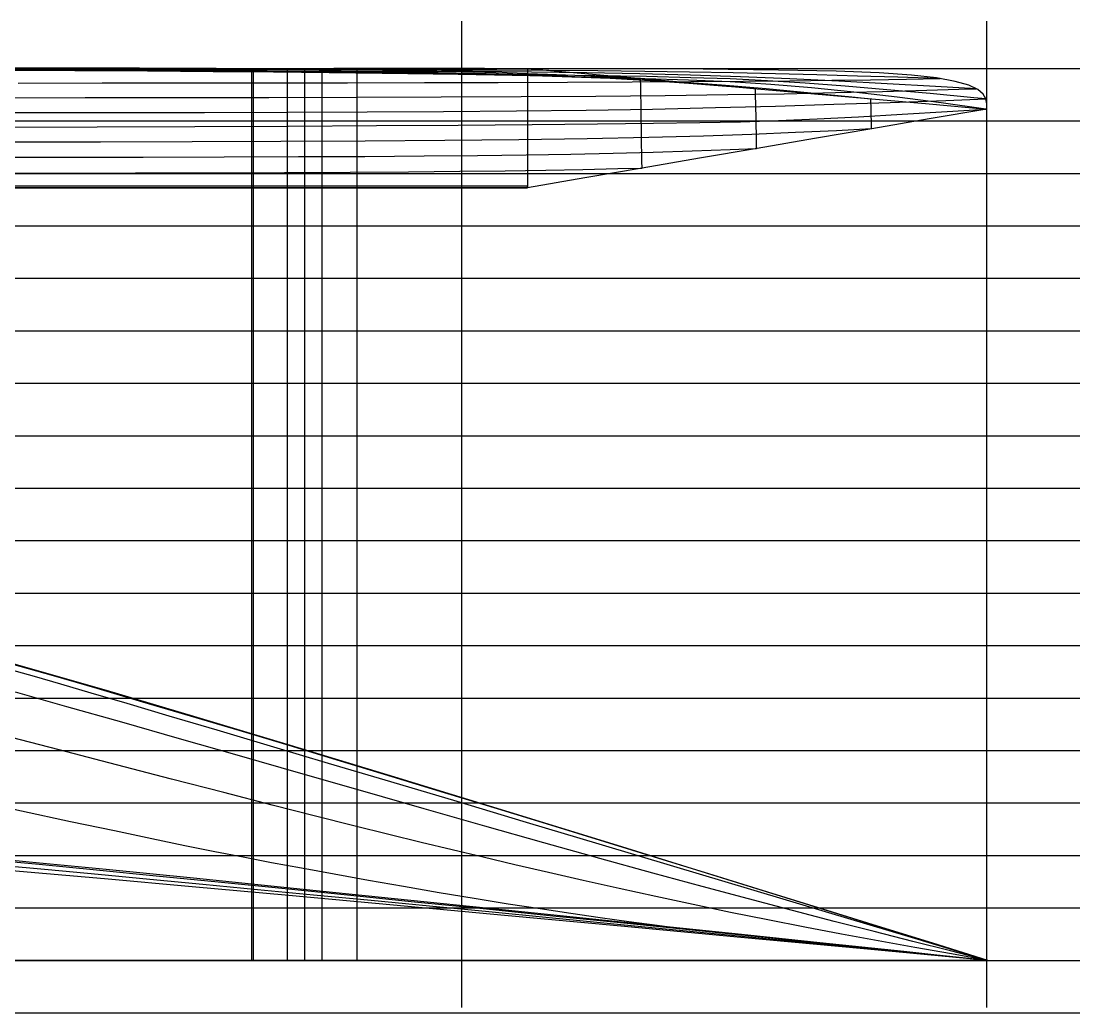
# Model space of a CAD drawing. Header units: metres. Extents: x -1.1 to 8.3, y -7.6 to 4.4.
# Drawn here: x 5.16 to 7.177, y -7.61 to -5.72 of the extents above; entities that cross this region are included whole.
import ezdxf

# ---------------------------------------------------------------- set-up
doc = ezdxf.new("R2010")
doc.units = ezdxf.units.M

msp = doc.modelspace()

# ---------------------------------------------------------------- linework, layer by layer
at = {"layer": 'buttockgrid', "color": 9}
for p, q in [((-0.175059, -5.81), (7.177433, -5.81)), ((-0.175059, -5.91), (7.177433, -5.91)), ((-0.175059, -6.01), (7.177433, -6.01)), ((-0.175059, -6.11), (7.177433, -6.11)), ((-0.175059, -6.21), (7.177433, -6.21)), ((-0.175059, -6.31), (7.177433, -6.31)), ((-0.175059, -6.41), (7.177433, -6.41)), ((-0.175059, -6.51), (7.177433, -6.51)), ((-0.175059, -6.61), (7.177433, -6.61)), ((-0.175059, -6.71), (7.177433, -6.71)), ((-0.175059, -6.81), (7.177433, -6.81)), ((-0.175059, -6.91), (7.177433, -6.91)), ((-0.175059, -7.01), (7.177433, -7.01)), ((-0.175059, -7.11), (7.177433, -7.11)), ((-0.175059, -7.21), (7.177433, -7.21)), ((-0.175059, -7.31), (7.177433, -7.31)), ((-0.175059, -7.41), (7.177433, -7.41)), ((-0.175059, -7.51), (7.177433, -7.51)), ((-0.175059, -7.61), (7.177433, -7.61))]:
    msp.add_line(p, q, dxfattribs=at)
at = {"layer": 'Center', "color": 1}
msp.add_line((-0.175059, -7.51), (7.177433, -7.51), dxfattribs=at)
at = {"layer": 'Knuckle_lines', "color": 7}
for points in [[(0.1436, -5.8228), (0.2051, -5.8185), (0.2871, -5.8153), (0.3965, -5.8131), (0.54, -5.8116), (0.7246, -5.8106), (0.957, -5.8102), (1.2441, -5.81), (1.5928, -5.81), (2.0098, -5.81), (2.478, -5.81), (2.9805, -5.81), (3.5, -5.81), (4.0195, -5.81), (4.522, -5.81), (4.9902, -5.81), (5.4072, -5.81), (5.7559, -5.81)], [(0.875, -5.81), (1.5313, -5.81), (2.1875, -5.81), (2.8438, -5.81), (3.5, -5.81), (4.1563, -5.81), (4.8125, -5.81), (5.4688, -5.81), (6.125, -5.81)], [(5.6, -5.81), (5.625, -5.81), (5.65, -5.81), (5.675, -5.81), (5.7, -5.81), (5.725, -5.81), (5.75, -5.81), (5.775, -5.81), (5.8, -5.81)], [(5.6, -7.51), (5.6, -7.2975), (5.6, -7.085), (5.6, -6.8725), (5.6, -6.66), (5.6, -6.4475), (5.6, -6.235), (5.6, -6.0225), (5.6, -5.81)], [(5.6, -5.81), (5.6125, -5.81), (5.625, -5.81), (5.6375, -5.81), (5.65, -5.81), (5.6625, -5.81), (5.675, -5.81), (5.6875, -5.81), (5.7, -5.81)], [(5.7, -5.81), (5.7, -6.0225), (5.7, -6.235), (5.7, -6.4475), (5.7, -6.66), (5.7, -6.8725), (5.7, -7.085), (5.7, -7.2975), (5.7, -7.51)], [(5.7, -5.81), (5.7125, -5.81), (5.725, -5.81), (5.7375, -5.81), (5.75, -5.81), (5.7625, -5.81), (5.775, -5.81), (5.7875, -5.81), (5.8, -5.81)], [(6.8564, -5.8228), (6.7949, -5.8185), (6.7129, -5.8153), (6.6035, -5.8131), (6.46, -5.8116), (6.2754, -5.8106), (6.043, -5.8102), (5.7559, -5.81)], [(5.8, -5.81), (5.8, -6.0225), (5.8, -6.235), (5.8, -6.4475), (5.8, -6.66), (5.8, -6.8725), (5.8, -7.085), (5.8, -7.2975), (5.8, -7.51)], [(6.125, -5.81), (6.125, -5.8385), (6.125, -5.8669), (6.125, -5.8953), (6.125, -5.9238), (6.125, -5.9522), (6.125, -5.9806), (6.125, -6.0091), (6.125, -6.0375)], [(6.125, -5.81), (6.2344, -5.8197), (6.3438, -5.8294), (6.4531, -5.8391), (6.5625, -5.8488), (6.6719, -5.8585), (6.7813, -5.8682), (6.8906, -5.8778), (7, -5.8875)], [(7, -5.8875), (7, -5.8778), (6.9983, -5.8683), (6.9932, -5.8591), (6.9829, -5.8503), (6.9658, -5.8421), (6.9402, -5.8347), (6.9043, -5.8282), (6.8564, -5.8228)], [(7, -5.8875), (6.8906, -5.9063), (6.7813, -5.925), (6.6719, -5.9438), (6.5625, -5.9625), (6.4531, -5.9813), (6.3438, -6), (6.2344, -6.0187), (6.125, -6.0375)], [(6.125, -6.0375), (5.4688, -6.0375), (4.8125, -6.0375), (4.1563, -6.0375), (3.5, -6.0375), (2.8438, -6.0375), (2.1875, -6.0375), (1.5313, -6.0375), (0.875, -6.0375)], [(5.0459, -6.9165), (5.1754, -6.9528), (5.3222, -6.9951), (5.4889, -7.0444), (5.6729, -7.0996), (5.8717, -7.1601), (6.083, -7.2249), (6.3041, -7.2932), (6.5327, -7.364), (6.7662, -7.4366), (7.0022, -7.51)], [(7.0022, -7.51), (6.7662, -7.4854), (6.5327, -7.461), (6.3041, -7.4373), (6.083, -7.4143), (5.8717, -7.3926), (5.6729, -7.3722), (5.4889, -7.3536), (5.3222, -7.3369), (5.1754, -7.3226), (5.0459, -7.3102), (4.9312, -7.2995), (4.829, -7.2903), (4.7366, -7.2822), (4.6517, -7.275), (4.5717, -7.2683), (4.4942, -7.2619), (4.4168, -7.2555), (4.338, -7.2492), (4.2567, -7.243), (4.1716, -7.2369), (4.0814, -7.231), (3.9849, -7.2254), (3.8808, -7.2201)], [(7.0024, -7.51), (6.7659, -7.488), (6.5318, -7.4662), (6.3028, -7.4449), (6.0812, -7.4244), (5.8695, -7.4048), (5.6702, -7.3865), (5.4859, -7.3697), (5.3189, -7.3546), (5.1718, -7.3416), (5.042, -7.3302)], [(7.0024, -7.51), (6.7659, -7.51), (6.5318, -7.51), (6.3028, -7.51), (6.0812, -7.51), (5.8695, -7.51), (5.6702, -7.51), (5.4859, -7.51), (5.3189, -7.51), (5.1718, -7.51), (5.042, -7.51)], [(5.1142, -7.51), (5.3502, -7.51), (5.5862, -7.51), (5.8222, -7.51), (6.0582, -7.51), (6.2942, -7.51), (6.5302, -7.51), (6.7662, -7.51), (7.0022, -7.51)], [(5.6, -7.51), (5.625, -7.51), (5.65, -7.51), (5.675, -7.51), (5.7, -7.51), (5.725, -7.51), (5.75, -7.51), (5.775, -7.51), (5.8, -7.51)], [(5.7, -7.51), (5.6875, -7.51), (5.675, -7.51), (5.6625, -7.51), (5.65, -7.51), (5.6375, -7.51), (5.625, -7.51), (5.6125, -7.51), (5.6, -7.51)], [(5.8, -7.51), (5.7875, -7.51), (5.775, -7.51), (5.7625, -7.51), (5.75, -7.51), (5.7375, -7.51), (5.725, -7.51), (5.7125, -7.51), (5.7, -7.51)], [(7.0022, -7.51), (7.0022, -7.51), (7.0022, -7.51), (7.0022, -7.51), (7.0022, -7.51), (7.0022, -7.51), (7.0022, -7.51), (7.0022, -7.51), (7.0022, -7.51)], [(7.0022, -7.51), (7.0022, -7.51), (7.0022, -7.51), (7.0022, -7.51), (7.0022, -7.51), (7.0022, -7.51), (7.0022, -7.51), (7.0022, -7.51), (7.0022, -7.51), (7.0022, -7.51), (7.0022, -7.51), (7.0022, -7.51), (7.0022, -7.51), (7.0022, -7.51), (7.0022, -7.51), (7.0022, -7.51), (7.0022, -7.51)], [(7.0022, -7.51), (7.0023, -7.51), (7.0023, -7.51), (7.0023, -7.51), (7.0023, -7.51), (7.0023, -7.51), (7.0023, -7.51), (7.0024, -7.51), (7.0024, -7.51)], [(7.0024, -7.51), (7.0024, -7.51), (7.0024, -7.51), (7.0024, -7.51), (7.0024, -7.51), (7.0024, -7.51), (7.0024, -7.51), (7.0024, -7.51), (7.0024, -7.51)]]:
    msp.add_lwpolyline(points, dxfattribs=at)
at = {"layer": 'stationgrid', "color": 9}
for p, q in [((6, -7.600016), (6, -5.719984)), ((7, -7.600016), (7, -5.719984))]:
    msp.add_line(p, q, dxfattribs=at)
at = {"layer": 'waterlines', "color": 135}
for points in [[(5.0656, -6.0095), (5.2247, -6.0094), (5.3785, -6.0092), (5.5249, -6.0089), (5.6618, -6.0085), (5.787, -6.0078), (5.8985, -6.007), (5.9963, -6.0061), (6.0826, -6.005), (6.1598, -6.0037), (6.2305, -6.0024), (6.2969, -6.0011), (6.3433, -6.0001), (6.3431, -5.9867), (6.3423, -5.9396), (6.3415, -5.8924), (6.3407, -5.8453), (6.3404, -5.8291), (6.2983, -5.8271), (6.2327, -5.8242), (6.1629, -5.8214), (6.0866, -5.8188), (6.0012, -5.8164), (5.9042, -5.8143), (5.7933, -5.8126), (5.6686, -5.8113), (5.532, -5.8103), (5.3857, -5.8097), (5.2319, -5.8093), (5.0726, -5.8091)], [(5.0032, -5.894), (5.1775, -5.894), (5.3465, -5.894), (5.5099, -5.8939), (5.6676, -5.8936), (5.8193, -5.8931), (5.965, -5.8923), (6.1043, -5.8911), (6.2371, -5.8895), (6.3632, -5.8874), (6.4831, -5.8848), (6.5979, -5.8817), (6.7085, -5.8784), (6.8162, -5.8748), (6.922, -5.871), (6.9983, -5.8683), (6.9754, -5.8661), (6.892, -5.8581), (6.81, -5.8506), (6.7305, -5.8437), (6.6544, -5.8379), (6.5825, -5.8335), (6.5113, -5.8302), (6.436, -5.8277), (6.3517, -5.8257), (6.2536, -5.824), (6.14, -5.8222), (6.0118, -5.8206), (5.8703, -5.819), (5.7169, -5.8175), (5.5527, -5.8161), (5.3789, -5.8149), (5.197, -5.8138), (5.008, -5.8129)], [(5.1549, -5.8379), (5.3147, -5.8378), (5.4734, -5.8377), (5.6296, -5.8376), (5.7819, -5.8374), (5.9289, -5.8371), (6.0692, -5.8368), (6.2015, -5.8364), (6.3243, -5.8358), (6.4362, -5.8352), (6.5361, -5.8344), (6.625, -5.8336), (6.705, -5.8326), (6.7784, -5.8316), (6.8475, -5.8305), (6.9112, -5.8294), (6.9074, -5.8293), (6.8309, -5.8269), (6.7541, -5.8246), (6.6763, -5.8224), (6.5973, -5.8203), (6.5167, -5.8185), (6.4339, -5.817), (6.3485, -5.8158), (6.2594, -5.8148), (6.1658, -5.8141), (6.0668, -5.8135), (5.9615, -5.8131), (5.8488, -5.8128), (5.728, -5.8125), (5.5986, -5.8123), (5.4613, -5.812), (5.317, -5.8118), (5.1666, -5.8115), (5.0109, -5.8113)], [(5.0544, -5.9795), (5.2273, -5.9793), (5.3925, -5.9789), (5.5472, -5.9786), (5.6887, -5.9781), (5.8152, -5.9776), (5.9283, -5.9769), (6.0301, -5.976), (6.1226, -5.9748), (6.2079, -5.9734), (6.2881, -5.9716), (6.3646, -5.9695), (6.4386, -5.9671), (6.511, -5.9645), (6.5616, -5.9627), (6.5613, -5.9493), (6.5606, -5.904), (6.5598, -5.8588), (6.5596, -5.8485), (6.5045, -5.8442), (6.4325, -5.8387), (6.3588, -5.8336), (6.2823, -5.8291), (6.2021, -5.8253), (6.1164, -5.8222), (6.0233, -5.8198), (5.9207, -5.818), (5.8065, -5.8165), (5.6787, -5.8153), (5.5359, -5.8144), (5.3801, -5.8135), (5.2141, -5.8128), (5.0406, -5.8123)], [(5.102, -5.8659), (5.2821, -5.8657), (5.4593, -5.8655), (5.6323, -5.8653), (5.7998, -5.8649), (5.9603, -5.8644), (6.1127, -5.8636), (6.2554, -5.8627), (6.3873, -5.8615), (6.5069, -5.86), (6.6143, -5.8582), (6.7116, -5.8562), (6.8013, -5.854), (6.8857, -5.8516), (6.9673, -5.8492), (6.9799, -5.8489), (6.9024, -5.8444), (6.8104, -5.8392), (6.718, -5.8343), (6.6249, -5.8298), (6.531, -5.8259), (6.4359, -5.8227), (6.3388, -5.8203), (6.2383, -5.8185), (6.1327, -5.8172), (6.0206, -5.8162), (5.9002, -5.8156), (5.7702, -5.815), (5.6292, -5.8145), (5.4781, -5.814), (5.3179, -5.8135), (5.15, -5.813)], [(5.1083, -5.8133), (5.2625, -5.814), (5.4011, -5.8149), (5.5264, -5.8158), (5.6409, -5.8168), (5.7473, -5.8179), (5.8481, -5.8191), (5.9456, -5.8204), (6.0414, -5.8219), (6.1355, -5.8238), (6.2279, -5.8264), (6.3185, -5.8301), (6.4073, -5.835), (6.4944, -5.8412), (6.5801, -5.8485), (6.665, -5.8565), (6.7492, -5.8649), (6.7789, -5.8679), (6.7792, -5.889), (6.7798, -5.9214), (6.7798, -5.9253), (6.7136, -5.9287), (6.6358, -5.9324), (6.5523, -5.936), (6.4601, -5.9392), (6.3562, -5.9419), (6.2388, -5.9442), (6.1088, -5.946), (5.9673, -5.9474), (5.8156, -5.9485), (5.6549, -5.9493), (5.4864, -5.9499), (5.3113, -5.9503), (5.1309, -5.9506)], [(6.9981, -5.8874), (6.9135, -5.8759), (6.8296, -5.865), (6.747, -5.8551), (6.6665, -5.8468), (6.5885, -5.8404), (6.5112, -5.8357), (6.4321, -5.8323), (6.3488, -5.8296), (6.2591, -5.8271), (6.1632, -5.8248), (6.0625, -5.8226), (5.9582, -5.8207), (5.8516, -5.819), (5.7435, -5.8176), (5.6327, -5.8165), (5.5169, -5.8155), (5.3938, -5.8147), (5.2612, -5.8141), (5.1168, -5.8135)], [(5.6031, -7.51), (5.6031, -7.4932), (5.6031, -7.4762), (5.6031, -7.4588), (5.6031, -7.4406), (5.6031, -7.4215), (5.6031, -7.4012), (5.6031, -7.3795), (5.6031, -7.3561), (5.6031, -7.3309), (5.6031, -7.3036), (5.6031, -7.2739), (5.6031, -7.242), (5.6031, -7.208), (5.6031, -7.1721), (5.6031, -7.1344), (5.6031, -7.0952), (5.6031, -7.0545), (5.6031, -7.0126), (5.6031, -6.9696), (5.6031, -6.9257), (5.6031, -6.8811), (5.6031, -6.8359), (5.6031, -6.7903), (5.6031, -6.7445), (5.6031, -6.6987), (5.6031, -6.653), (5.6031, -6.6075), (5.6031, -6.5626), (5.6031, -6.5183), (5.6031, -6.4747), (5.6031, -6.4322), (5.6031, -6.3907), (5.6031, -6.3501), (5.6031, -6.3106), (5.6031, -6.2719), (5.6031, -6.234), (5.6031, -6.1969), (5.6031, -6.1604), (5.6031, -6.1246), (5.6031, -6.0894), (5.6031, -6.0547), (5.6031, -6.0204), (5.6031, -5.9865), (5.6031, -5.9529), (5.6031, -5.9196), (5.6031, -5.8865), (5.6031, -5.8536), (5.6031, -5.8207), (5.6031, -5.81), (5.6166, -5.81), (5.6366, -5.81), (5.6567, -5.81), (5.6767, -5.81), (5.6967, -5.81), (5.7167, -5.81), (5.7367, -5.81), (5.7568, -5.81), (5.7768, -5.81), (5.7968, -5.81), (5.7998, -5.81), (5.7998, -5.8453), (5.7998, -5.887), (5.7998, -5.9286), (5.7998, -5.9702), (5.7998, -6.0118), (5.7998, -6.0534), (5.7998, -6.095), (5.7998, -6.1367), (5.7998, -6.1783), (5.7998, -6.2199), (5.7998, -6.2615), (5.7998, -6.3031), (5.7998, -6.3447), (5.7998, -6.3864), (5.7998, -6.428), (5.7998, -6.4696), (5.7998, -6.5112), (5.7998, -6.5528), (5.7998, -6.5944), (5.7998, -6.6361), (5.7998, -6.6777), (5.7998, -6.7193), (5.7998, -6.7609), (5.7998, -6.8025), (5.7998, -6.8441), (5.7998, -6.8858), (5.7998, -6.9274), (5.7998, -6.969), (5.7998, -7.0106), (5.7998, -7.0522), (5.7998, -7.0938), (5.7998, -7.1355), (5.7998, -7.1771), (5.7998, -7.2187), (5.7998, -7.2603), (5.7998, -7.3019), (5.7998, -7.3435), (5.7998, -7.3852), (5.7998, -7.4268), (5.7998, -7.4684), (5.7998, -7.51)], [(5.6677, -7.51), (5.6677, -7.4763), (5.6677, -7.4427), (5.6677, -7.409), (5.6677, -7.3753), (5.6677, -7.3417), (5.6677, -7.308), (5.6677, -7.2743), (5.6677, -7.2407), (5.6677, -7.207), (5.6677, -7.1733), (5.6677, -7.1397), (5.6677, -7.106), (5.6677, -7.0723), (5.6677, -7.0387), (5.6677, -7.005), (5.6677, -6.9713), (5.6677, -6.9377), (5.6677, -6.904), (5.6677, -6.8703), (5.6677, -6.8367), (5.6677, -6.803), (5.6677, -6.7693), (5.6677, -6.7357), (5.6677, -6.702), (5.6677, -6.6683), (5.6677, -6.6347), (5.6677, -6.601), (5.6677, -6.5673), (5.6677, -6.5337), (5.6677, -6.5), (5.6677, -6.4663), (5.6677, -6.4327), (5.6677, -6.399), (5.6677, -6.3653), (5.6677, -6.3317), (5.6677, -6.298), (5.6677, -6.2643), (5.6677, -6.2307), (5.6677, -6.197), (5.6677, -6.1633), (5.6677, -6.1297), (5.6677, -6.096), (5.6677, -6.0623), (5.6677, -6.0287), (5.6677, -5.995), (5.6677, -5.9613), (5.6677, -5.9277), (5.6677, -5.894), (5.6677, -5.8603), (5.6677, -5.8267), (5.6677, -5.81), (5.6744, -5.81), (5.6876, -5.81), (5.7008, -5.81), (5.714, -5.81), (5.7273, -5.81), (5.7333, -5.81), (5.7333, -5.8322), (5.7333, -5.8729), (5.7333, -5.9136), (5.7333, -5.9543), (5.7333, -5.9951), (5.7333, -6.036), (5.7333, -6.0769), (5.7333, -6.1179), (5.7333, -6.1591), (5.7333, -6.2003), (5.7333, -6.2417), (5.7333, -6.2832), (5.7333, -6.3249), (5.7333, -6.3668), (5.7333, -6.4088), (5.7333, -6.4511), (5.7333, -6.4936), (5.7333, -6.5362), (5.7333, -6.5788), (5.7333, -6.6215), (5.7333, -6.6641), (5.7333, -6.7066), (5.7333, -6.7488), (5.7333, -6.7908), (5.7333, -6.8324), (5.7333, -6.8736), (5.7333, -6.9144), (5.7333, -6.9545), (5.7333, -6.994), (5.7333, -7.0329), (5.7333, -7.0709), (5.7333, -7.1081), (5.7333, -7.1445), (5.7333, -7.1801), (5.7333, -7.2151), (5.7333, -7.2494), (5.7333, -7.2832), (5.7333, -7.3165), (5.7333, -7.3494), (5.7333, -7.3819), (5.7333, -7.4142), (5.7333, -7.4462), (5.7333, -7.4781), (5.7333, -7.51)], [(5.1132, -5.922), (5.3052, -5.9214), (5.4912, -5.9207), (5.6693, -5.9199), (5.8371, -5.9189), (5.9927, -5.9179), (6.1339, -5.9168), (6.2587, -5.9157), (6.365, -5.9145), (6.4537, -5.9132), (6.5309, -5.9116), (6.6031, -5.9093), (6.6769, -5.9062), (6.7559, -5.9022), (6.839, -5.8975), (6.9248, -5.8924), (6.9981, -5.8879), (6.9981, -5.8874)], [(5.0944, -6.0375), (5.2013, -6.0375), (5.3083, -6.0375), (5.4153, -6.0375), (5.5222, -6.0375), (5.6292, -6.0375), (5.7361, -6.0375), (5.8431, -6.0375), (5.9501, -6.0375), (6.057, -6.0375), (6.1251, -6.0375), (6.125, -6.0348), (6.125, -6.0345), (6.0234, -6.0345), (5.9165, -6.0345), (5.8095, -6.0345), (5.7026, -6.0345), (5.5956, -6.0345), (5.4887, -6.0345), (5.3817, -6.0345), (5.2747, -6.0345), (5.1678, -6.0345), (5.0608, -6.0345)], [(7.0022, -7.51), (6.8504, -7.4646), (6.6995, -7.4194), (6.5505, -7.3748), (6.4041, -7.331), (6.2615, -7.2884), (6.1234, -7.2471), (5.9908, -7.2075), (5.8646, -7.1699), (5.7458, -7.1345), (5.6352, -7.1016), (5.5338, -7.0714), (5.4424, -7.0443), (5.362, -7.0206), (5.2935, -7.0005), (5.2358, -6.9837), (5.1858, -6.9693), (5.1401, -6.9564)], [(7.0022, -7.51), (6.8972, -7.4774), (6.7922, -7.4449), (6.6875, -7.4124), (6.583, -7.3801), (6.4789, -7.3479), (6.3752, -7.3159), (6.2722, -7.2841), (6.1697, -7.2526), (6.068, -7.2215), (5.9672, -7.1906), (5.8673, -7.1602), (5.7685, -7.1302), (5.6712, -7.1008), (5.5758, -7.0721), (5.4827, -7.0443), (5.3924, -7.0176), (5.3053, -6.9921), (5.2218, -6.9679), (5.1424, -6.9452)], [(7.0022, -7.51), (6.931, -7.4921), (6.859, -7.4739), (6.7853, -7.4552), (6.7092, -7.4357), (6.6298, -7.415), (6.5463, -7.393), (6.4578, -7.3693), (6.3637, -7.3437), (6.263, -7.3159), (6.156, -7.2859), (6.044, -7.2542), (5.9285, -7.2214), (5.8112, -7.1878), (5.6933, -7.154), (5.5765, -7.1205), (5.4623, -7.0878), (5.3521, -7.0563), (5.2474, -7.0265), (5.1498, -6.999)], [(7.0022, -7.51), (6.9327, -7.4977), (6.8632, -7.4853), (6.7934, -7.4726), (6.7235, -7.4598), (6.6533, -7.4465), (6.5828, -7.4328), (6.5118, -7.4185), (6.4406, -7.4036), (6.3697, -7.3884), (6.2997, -7.373), (6.2312, -7.3577), (6.1648, -7.3425), (6.101, -7.3277), (6.0403, -7.3135), (5.9815, -7.2996), (5.9224, -7.2853), (5.8607, -7.2702), (5.7943, -7.2536), (5.721, -7.2351), (5.6386, -7.214), (5.5467, -7.1903), (5.4471, -7.1645), (5.3419, -7.1372), (5.233, -7.1089), (5.1225, -7.0802)], [(7.0023, -7.51), (6.9223, -7.5017), (6.8423, -7.4933), (6.7623, -7.485), (6.6823, -7.4767), (6.6023, -7.4683), (6.5223, -7.46), (6.4423, -7.4516), (6.391, -7.4463), (6.3719, -7.4437), (6.3182, -7.4363), (6.2637, -7.4288), (6.2076, -7.4207), (6.1493, -7.4121), (6.088, -7.4026), (6.0236, -7.3922), (5.9568, -7.381), (5.8891, -7.3694), (5.8219, -7.3576), (5.7566, -7.3458), (5.6947, -7.3345), (5.6373, -7.3238), (5.5831, -7.3135), (5.5291, -7.3029), (5.4723, -7.2915), (5.4096, -7.2785), (5.3379, -7.2634), (5.2546, -7.2457), (5.1607, -7.2255), (5.0587, -7.2036)], [(7.0023, -7.51), (6.8622, -7.4957), (6.7225, -7.4814), (6.5834, -7.4672), (6.4453, -7.4531), (6.3086, -7.4392), (6.1735, -7.4255), (6.0405, -7.412), (5.9099, -7.3988), (5.7819, -7.3859), (5.657, -7.3733), (5.5354, -7.3612), (5.4176, -7.3495), (5.3038, -7.3383), (5.1944, -7.3276), (5.0897, -7.3175)], [(7.0024, -7.51), (6.8812, -7.4982), (6.7603, -7.4865), (6.6399, -7.4748), (6.52, -7.4631), (6.4011, -7.4516), (6.2832, -7.4402), (6.1666, -7.4289), (6.0516, -7.4178), (5.9382, -7.4068), (5.8269, -7.3961), (5.7176, -7.3857), (5.6108, -7.3754), (5.5066, -7.3655), (5.4052, -7.3559), (5.3069, -7.3466), (5.2117, -7.3377), (5.1201, -7.3291)]]:
    msp.add_lwpolyline(points, dxfattribs=at)

doc.saveas('drawing.dxf')
